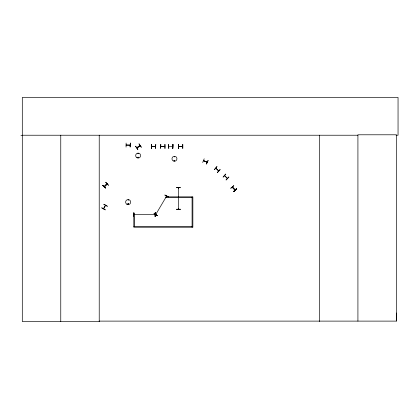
<?xml version="1.0" encoding="UTF-8"?>
<svg xmlns="http://www.w3.org/2000/svg" width="419" height="419" viewBox="0 0 419 419"><rect width="100%" height="100%" fill="white"/><g stroke="black" fill="none" stroke-linecap="round" stroke-linejoin="round"><path stroke-width="0.63" d="M396.091 135.227L398.05 135.227L398.05 97.449L22.301 97.449L22.301 321.551L99.282 321.551L99.23 321.111L396.379 321.111L396.437 313.009M218.613 170.999L215.785 168.166L218.718 170.879M224.521 175.598L227.276 178.415M232.294 187.199L232.702 187.345L232.33 187.22M235.001 190.095L232.315 187.209L235.138 189.959M128.355 200.073L127.942 200.02L128.355 199.968M127.9 203.901C128.486 204.823 128.324 203.288 127.994 203.802M137.924 153.506L138.354 153.564L137.951 153.454M137.783 157.455C139.045 156.271 137.893 158.916 137.888 157.204M137.872 157.455C138.589 156.638 138.27 158.272 137.914 157.518M174.65 156.737C174.288 155.889 174.157 157.434 174.676 156.69M178.384 208.809L178.363 209.086M227.423 178.342L224.574 175.645M166.61 196.118L155.763 214.47M156.078 214.329L155.905 214.633L155.978 214.177M103.556 208.615L105.536 205.226L103.655 208.767M104.116 186.596L104.383 186.308M202.686 162.514L204.189 158.806M203.435 160.755L207.201 162.085M206.462 164.023L208.123 160.372L206.436 164.012M203.498 160.744L207.117 162.232M133.75 214.591L134.111 214.408L133.719 214.397M155.025 214.591L154.747 214.371M126.119 144.995L130.12 145.136L126.119 145.136M155.538 146.331L151.62 146.289M155.784 214.481L155.962 214.214L155.779 214.528M166.458 196.034L166.458 196.401M166.579 196.102L166.38 196.453M157.45 215.785L153.977 213.784M168.391 196.825L164.814 195.018L168.38 196.846M101.749 207.924L105.227 209.909M103.86 204.263L107.327 206.263M104.148 186.549L106.95 183.768M107.018 183.951L106.824 184.151M155.512 146.498L151.547 146.488L155.543 146.514M164.829 146.514L160.906 146.31M164.772 146.482L160.823 146.467M182.626 146.514L178.704 146.31M220.033 169.491L217.335 172.45M217.445 172.549L220.179 169.627M225.668 174.053L223.081 177.117L225.778 174.157M226.045 179.892L228.784 176.97M226.155 179.992L228.905 177.085M136.824 147.698L140.051 145.513M107.081 183.894L104.242 186.701M104.499 186.911L107.269 184.109M102.592 185.387L105.583 188.063L102.608 185.376M104.834 186.057L106.457 184.433M233.776 185.701L230.733 188.309L233.797 185.722M236.562 188.65L233.786 191.541L236.546 188.629M233.671 191.42L236.583 188.67M233.776 191.53L236.683 188.78M234.991 190.1L232.32 187.173M203.482 160.603L207.164 162.069M174.262 160.304C173.649 161.823 175.776 160.121 174.204 160.383M174.592 160.875C175.016 159.801 173.55 161.016 174.629 160.807M140.182 145.608L136.887 147.865L140.229 145.681M137.657 147.446L139.558 146.152M135.52 146.262L137.778 149.567M139.019 143.895L141.266 147.21M137.102 147.509L137.327 147.598M128.062 203.597C127.187 204.87 129.33 203.875 128.162 203.608M176.472 187.686L180.474 187.492L176.472 187.738M176.472 209.238L180.479 209.212M176.478 209.385L180.479 209.38M133.656 212.48L133.651 216.482M134.07 214.408L133.708 214.408L155.109 214.408L154.747 214.591M133.708 214.549L134.07 214.549M20.95 135.384L22.301 135.379M22.301 135.227L357.92 135.227M126.119 143.062L126.061 147.069M151.537 144.398L151.537 148.405M164.829 144.398L164.882 148.405M182.846 144.398L182.831 148.405M160.865 146.331L164.829 146.331M172.78 146.331L168.778 146.467M178.662 146.331L182.543 146.31M182.626 146.467L178.62 146.467M155.538 148.405L155.763 144.398L155.596 148.405M168.778 148.405L168.574 144.398L168.721 148.405M192.08 197.642L165.929 197.642L165.929 196.862L192.855 196.857L192.855 227.292L192.08 227.292L192.08 196.857M133.808 226.449L192.08 226.449M192.08 227.224L133.808 227.224L133.808 213.098L134.583 213.098L134.583 226.449M178.541 208.725L178.384 209.086L178.405 187.77L178.41 188.131M154.051 213.659L157.534 215.638M103.875 204.236L107.343 206.237M101.833 207.777L105.3 209.778M178.546 187.77L178.546 188.131M102.734 185.25L105.562 188.084M232.419 187.078L235.096 189.886M139.04 143.879L141.308 147.179M135.656 146.168L137.903 149.489M155.15 212.475L155.15 216.482M396.379 321.111L396.379 134.792L357.92 134.792L357.92 321.111M319.456 135.227L319.456 321.551M182.679 144.398L182.679 148.405M178.562 144.398L178.562 148.405M172.806 144.398L172.806 148.405M165.028 144.398L165.028 148.405M99.224 135.227L99.224 321.551M60.765 135.227L60.765 321.551M216.942 166.6L214.371 169.674L216.942 166.6M105.74 182.244L108.416 185.229L105.74 182.244M155.318 212.475L155.119 216.482L155.318 212.475M130.346 143.062L130.12 147.069L130.325 143.062M160.823 144.398L160.603 148.405L160.765 144.398M173.005 144.398L172.78 148.405L173.005 144.398M178.62 144.398L178.415 148.405L178.594 144.398M151.505 148.405L151.505 144.398L151.479 148.405M173.215 160.917A2.483 2.483 0 0 0 176.938 158.764A2.483 2.483 0 0 0 173.215 156.617A2.483 2.483 0 0 0 173.215 160.917M136.903 157.733A2.483 2.483 0 0 0 140.627 155.585A2.483 2.483 0 0 0 136.903 153.438A2.483 2.483 0 0 0 136.903 157.733M126.894 204.294A2.535 2.535 0 0 0 130.691 202.099A2.535 2.535 0 0 0 126.894 199.905A2.535 2.535 0 0 0 126.894 204.294"/></g></svg>
